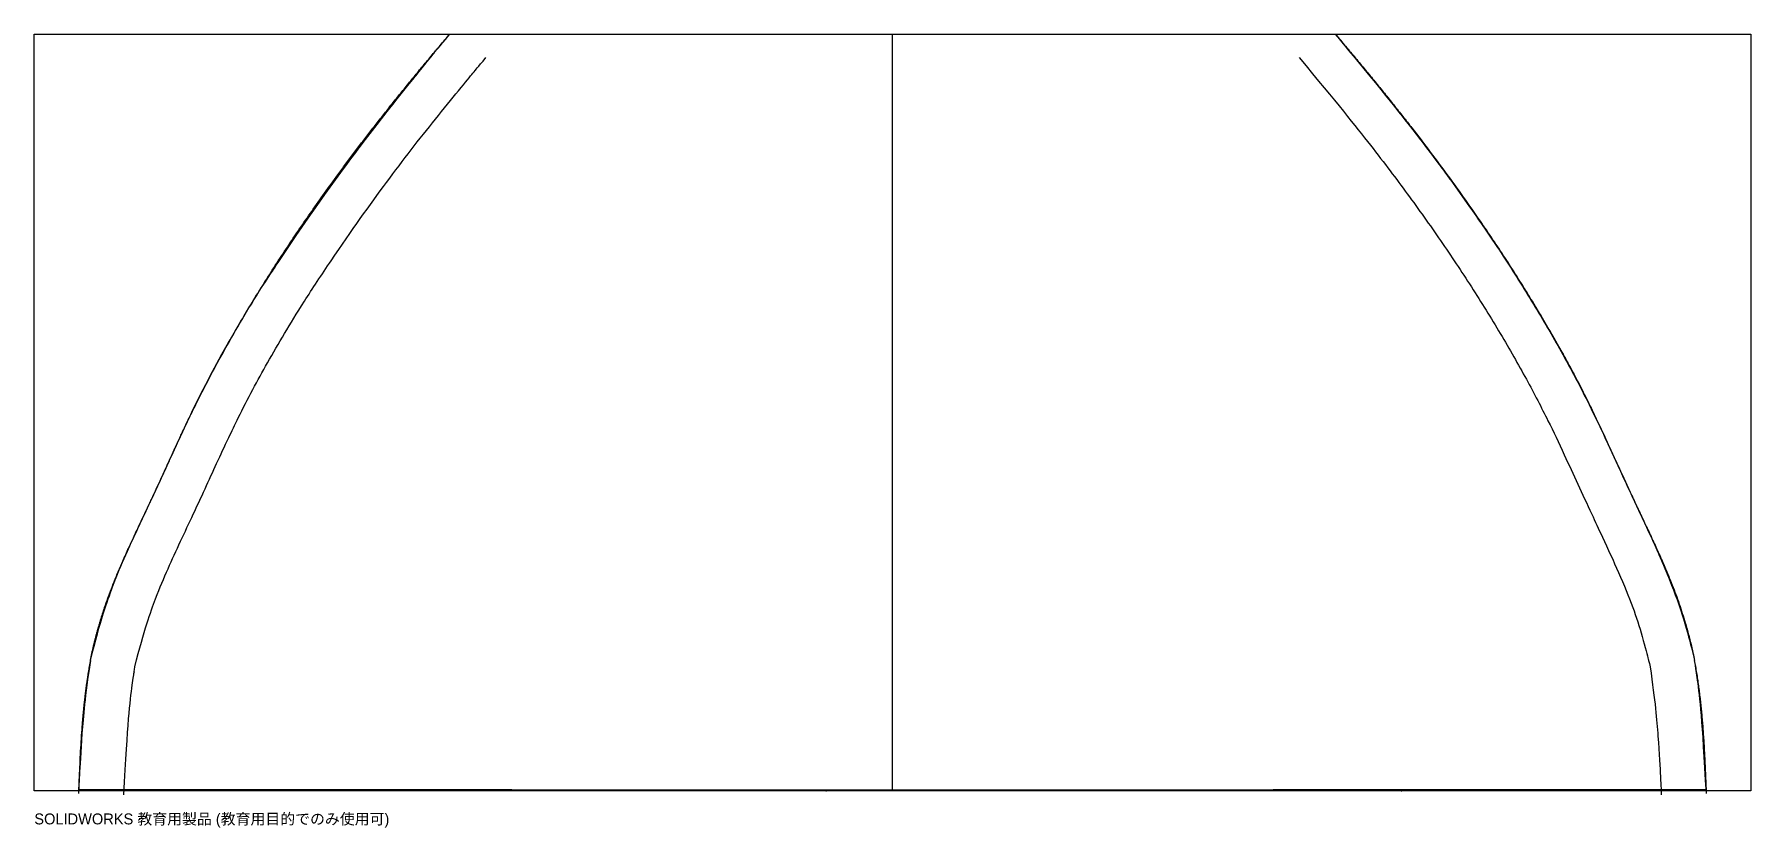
# Model space of a CAD drawing. Extents: x -380 to 380, y -351 to 0.
import ezdxf

# ---------------------------------------------------------------- set-up
doc = ezdxf.new("R2010")
doc.units = 0
doc.header["$PDSIZE"] = -1
doc.layers.get('0').update_dxf_attribs({"linetype": 'CONTINUOUS'})
doc.styles.add('SLDTEXTSTYLE0', font='Arail.ttf', dxfattribs={"bigfont": 'bigfont'})

msp = doc.modelspace()

# ---------------------------------------------------------------- linework, layer by layer
at = {"color": 7, "linetype": 'CONTINUOUS'}
for p, q in [((-380, -335), (-380, 0)), ((-380, 0), (380, 0)), ((-380, -335), (-380, 0)), ((-380, 0), (380, 0)), ((-196.09, 0), (196.09, 0)), ((380, 0), (380, -335)), ((380, 0), (380, -335)), ((380, -335), (-380, -335)), ((380, -335), (-380, -335))]:
    msp.add_line(p, q, dxfattribs=at)
for points, knots in [([(-355.2, -277.19), (-350.62, -259.21), (-345.4, -244.23), (-339.79, -230.95), (-333.8, -217.95), (-328.3, -206.31), (-323.27, -195.44), (-317.38, -182.57), (-313.38, -173.93), (-307.56, -161.84), (-301.56, -150.18), (-294.58, -137.49), (-286.82, -124.15), (-278.93, -111.24), (-253.71, -73.46), (-226.33, -36.81), (-196.09, 0), (-206.29, -12.18), (-196.09, 0)], [0, 0, 0, 0, 0.057606, 0.106872, 0.151633, 0.196076, 0.236035, 0.273217, 0.317179, 0.346747, 0.388403, 0.429132, 0.474102, 0.522002, 0.568988, 0.710037, 0.852079, 1, 1, 1, 1]), ([(-355.2, -277.19), (-351.16, -261.04), (-346.35, -246.68), (-341.73, -235.35), (-336.44, -223.59), (-330.92, -211.84), (-328.37, -206.45), (-326.15, -201.68), (-323.34, -195.6), (-320.1, -188.51), (-317.41, -182.63), (-315.19, -177.81), (-313.38, -173.93), (-307.56, -161.84), (-301.56, -150.18), (-294.58, -137.49), (-286.82, -124.15), (-278.93, -111.24), (-253.71, -73.46), (-226.33, -36.81), (-196.09, 0), (-206.3, -12.19), (-196.09, 0)], [0, 0, 0, 0, 0.053022, 0.101028, 0.139576, 0.180096, 0.220818, 0.239499, 0.256007, 0.277034, 0.3015, 0.321802, 0.338472, 0.351894, 0.393928, 0.434911, 0.480025, 0.527947, 0.574838, 0.714907, 0.855002, 1, 1, 1, 1]), ([(-355.2, -277.19), (-355.1, -276.7), (-354.89, -275.73), (-354.57, -274.27), (-354.24, -272.82), (-353.9, -271.37), (-353.56, -269.93), (-353.2, -268.49), (-352.83, -267.06), (-352.45, -265.63), (-352.07, -264.21), (-351.67, -262.79), (-351.26, -261.38), (-350.85, -259.97), (-350.42, -258.57), (-349.99, -257.18), (-349.54, -255.79), (-349.09, -254.4), (-348.63, -253.02), (-348.15, -251.65), (-347.67, -250.28), (-346.79, -247.82), (-345.39, -244.16), (-343.37, -239.17), (-341.07, -233.79), (-338.72, -228.54), (-336.3, -223.27), (-334.21, -218.8), (-332.29, -214.74), (-330.69, -211.36), (-329.3, -208.42), (-328.05, -205.78), (-326.91, -203.33), (-325.61, -200.52), (-324.14, -197.33), (-322.51, -193.78), (-320.62, -189.65), (-318.62, -185.27), (-316.66, -181), (-314.99, -177.39), (-312.74, -172.55), (-309.89, -166.54), (-304.86, -156.34), (-297.88, -143.19), (-290.19, -129.77), (-283.59, -118.75), (-278.53, -110.56), (-273.32, -102.37), (-268.03, -94.28), (-262.65, -86.28), (-257.16, -78.32), (-251.48, -70.29), (-246.46, -63.36), (-242.16, -57.53), (-238.64, -52.81), (-235.05, -48.08), (-231.42, -43.34), (-227.72, -38.58), (-223.97, -33.81), (-220.16, -29.02), (-216.29, -24.22), (-212.36, -19.4), (-208.38, -14.57), (-204.34, -9.72), (-200.24, -4.86), (-197.48, -1.62), (-196.09, 0)], [0, 0, 0, 0, 0.004774, 0.009536, 0.014287, 0.019027, 0.023756, 0.028475, 0.033183, 0.037881, 0.042568, 0.047246, 0.051914, 0.056572, 0.061221, 0.065861, 0.070492, 0.075114, 0.079727, 0.084333, 0.08893, 0.093519, 0.109055, 0.12603, 0.144449, 0.164316, 0.180255, 0.199027, 0.210753, 0.222479, 0.234205, 0.241417, 0.249891, 0.259627, 0.270624, 0.282882, 0.296402, 0.313444, 0.328205, 0.340683, 0.35088, 0.378409, 0.403235, 0.45766, 0.517801, 0.547411, 0.577217, 0.607221, 0.63743, 0.66669, 0.696426, 0.726644, 0.757345, 0.775242, 0.793266, 0.811415, 0.829692, 0.848097, 0.866629, 0.885291, 0.904082, 0.923003, 0.942055, 0.961238, 0.980553, 1, 1, 1, 1]), ([(-196.09, 0), (-195.48, 0), (-194.25, 0), (-192.38, 0), (-190.5, 0), (-188.61, 0), (-186.69, 0), (-184.76, 0), (-182.81, 0), (-180.85, 0), (-178.87, 0), (-176.87, 0), (-174.85, 0), (-172.82, 0), (-170.77, 0), (-168.7, 0), (-166.62, 0), (-164.52, 0), (-162.4, 0), (-160.26, 0), (-158.11, 0), (-155.94, 0), (-153.75, 0), (-151.55, 0), (-149.33, 0), (-145.77, 0), (-140.82, 0), (-134.42, 0), (-127.87, 0), (-119.23, 0), (-108.27, 0), (-97.26, 0), (-88.33, 0), (-81.84, 0), (-75.27, 0), (-68.74, 0), (-62.16, 0), (-56.77, 0), (-52.47, 0), (-49.32, 0), (-46.15, 0), (-43.21, 0), (-40.76, 0), (-38.7, 0), (-36.51, 0), (-33.8, 0), (-31.25, 0), (-29.19, 0), (-27.86, 0), (-26.7, 0), (-25.71, 0), (-24.07, 0), (-22.41, 0), (-20.53, 0), (-19.08, 0), (-17.59, 0), (-16.21, 0), (-14.91, 0), (-13.58, 0), (-12.23, 0), (-11.1, 0), (-10.16, 0), (-9.57, 0), (-9.06, 0), (-8.63, 0), (-8.05, 0), (-7.33, 0), (-6.52, 0), (-5.61, 0), (-4.85, 0), (-4.15, 0), (-3.59, 0), (-3.08, 0), (-2.6, 0), (-2.19, 0), (-1.81, 0), (-1.51, 0), (-1.29, 0), (-1.07, 0), (-0.89, 0), (-0.73, 0), (-0.61, 0), (-0.49, 0), (-0.37, 0), (-0.24, 0), (-0.12, 0), (-0.04, 0), (0, 0)], [0, 0, 0, 0, 0.011151, 0.022343, 0.033575, 0.044847, 0.056159, 0.067512, 0.078905, 0.090338, 0.101812, 0.113327, 0.124881, 0.136477, 0.148113, 0.159789, 0.171506, 0.183263, 0.195062, 0.2069, 0.21878, 0.2307, 0.242661, 0.254663, 0.266705, 0.278789, 0.312319, 0.346241, 0.380556, 0.415264, 0.480777, 0.548615, 0.581175, 0.61372, 0.644345, 0.677533, 0.708902, 0.739731, 0.754933, 0.770027, 0.784579, 0.799997, 0.812121, 0.819733, 0.829446, 0.843209, 0.857671, 0.86451, 0.871348, 0.87581, 0.880353, 0.884978, 0.898727, 0.90409, 0.912526, 0.920167, 0.925932, 0.932433, 0.938358, 0.943634, 0.949592, 0.952256, 0.95492, 0.956692, 0.958469, 0.960252, 0.964063, 0.967821, 0.971528, 0.977586, 0.980369, 0.983749, 0.987606, 0.989607, 0.992403, 0.994583, 0.995658, 0.9966, 0.997413, 0.998098, 0.998464, 0.998792, 0.999086, 0.999347, 0.999582, 0.999797, 1, 1, 1, 1]), ([(0, -334.56), (0, -322), (0, -309.35), (0, -289.88), (0, -283.3), (0, -273.28), (0, -269.91), (0, -263.11), (0, -256.25), (0, -249.24), (0, -242.16), (0, -238.58), (0, -231.36), (0, -227.72), (0, -220.42), (0, -216.76), (0, -211.27), (0, -209.44), (0, -205.78), (0, -203.95), (0, -200.3), (0, -198.48), (0, -194.83), (0, -193.01), (0, -187.52), (0, -183.85), (0, -176.51), (0, -172.84), (0, -165.49), (0, -161.82), (0, -154.49), (0, -150.84), (0, -145.36), (0, -143.53), (0, -139.87), (0, -138.04), (0, -132.54), (0, -128.88), (0, -117.92), (0, -110.64), (0, -101.63), (0, -99.83), (0, -96.24), (0, -94.45), (0, -89.07), (0, -81.91), (0, -74.8), (0, -67.72), (0, -64.2), (0, -53.7), (0, -46.8), (0, -33.16), (0, -26.42), (0, -13.09), (0, -6.51), (0, 0)], [0, 0, 0, 0, 0.125, 0.125, 0.1875, 0.1875, 0.21875, 0.21875, 0.25, 0.28125, 0.28125, 0.3125, 0.3125, 0.34375, 0.34375, 0.375, 0.375, 0.390625, 0.390625, 0.40625, 0.40625, 0.421875, 0.421875, 0.4375, 0.4375, 0.46875, 0.46875, 0.5, 0.5, 0.53125, 0.53125, 0.5625, 0.5625, 0.578125, 0.578125, 0.59375, 0.59375, 0.625, 0.625, 0.6875, 0.6875, 0.703125, 0.703125, 0.71875, 0.71875, 0.75, 0.78125, 0.78125, 0.8125, 0.8125, 0.875, 0.875, 0.9375, 0.9375, 1, 1, 1, 1]), ([(0, 0), (0.02, 0), (0.07, 0), (0.14, 0), (0.21, 0), (0.28, 0), (0.35, 0), (0.42, 0), (0.49, 0), (0.56, 0), (0.64, 0), (0.71, 0), (0.78, 0), (0.9, 0), (1.07, 0), (1.29, 0), (1.51, 0), (1.81, 0), (2.19, 0), (2.6, 0), (3.08, 0), (3.6, 0), (4.19, 0), (4.75, 0), (5.27, 0), (5.96, 0), (6.91, 0), (7.95, 0), (8.83, 0), (9.48, 0), (10.16, 0), (10.84, 0), (11.53, 0), (12.22, 0), (12.88, 0), (13.77, 0), (14.91, 0), (16.21, 0), (17.59, 0), (19.08, 0), (20.53, 0), (21.94, 0), (23.27, 0), (25.2, 0), (27.18, 0), (29.18, 0), (30.58, 0), (31.88, 0), (33.08, 0), (34.3, 0), (35.54, 0), (37.2, 0), (39.69, 0), (42.82, 0), (46.15, 0), (48.97, 0), (51.41, 0), (53.54, 0), (55.69, 0), (57.92, 0), (60.3, 0), (62.89, 0), (65.68, 0), (69.89, 0), (75.27, 0), (81.84, 0), (88.33, 0), (95.7, 0), (103.76, 0), (112.63, 0), (121.44, 0), (130.22, 0), (138.77, 0), (145.73, 0), (151.21, 0), (155.27, 0), (159.27, 0), (163.21, 0), (167.1, 0), (170.93, 0), (174.7, 0), (178.41, 0), (182.06, 0), (185.65, 0), (189.19, 0), (192.67, 0), (194.95, 0), (196.09, 0)], [0, 0, 0, 0, 0.000118, 0.000238, 0.000363, 0.000494, 0.000633, 0.00078, 0.000938, 0.001107, 0.001287, 0.001479, 0.001684, 0.001903, 0.002587, 0.003399, 0.004343, 0.005418, 0.007597, 0.010394, 0.012395, 0.016252, 0.019787, 0.023002, 0.025897, 0.028473, 0.034051, 0.039749, 0.042226, 0.04508, 0.047745, 0.050409, 0.053271, 0.056097, 0.058888, 0.061643, 0.067567, 0.074069, 0.079833, 0.087475, 0.09591, 0.101274, 0.108203, 0.115023, 0.128653, 0.135491, 0.142329, 0.147697, 0.153204, 0.158849, 0.164633, 0.170555, 0.182232, 0.200003, 0.215421, 0.229974, 0.240072, 0.250171, 0.260269, 0.270644, 0.282051, 0.294491, 0.307963, 0.322468, 0.355654, 0.386281, 0.418825, 0.451385, 0.496122, 0.539886, 0.586115, 0.631745, 0.676777, 0.721212, 0.743487, 0.765624, 0.787622, 0.809481, 0.831201, 0.852784, 0.874228, 0.895534, 0.916702, 0.937733, 0.958626, 0.979381, 1, 1, 1, 1]), ([(-355.2, -277.19), (-350.62, -259.21), (-345.4, -244.23), (-339.79, -230.95), (-333.8, -217.95), (-328.3, -206.31), (-323.27, -195.44), (-317.38, -182.57), (-313.38, -173.93), (-307.56, -161.84), (-301.56, -150.18), (-294.58, -137.49), (-286.82, -124.15), (-278.93, -111.24), (-253.71, -73.46), (-226.33, -36.81), (-196.09, 0), (-206.29, -12.18), (-196.09, 0)], [0, 0, 0, 0, 0.057606, 0.106872, 0.151633, 0.196076, 0.236035, 0.273217, 0.317179, 0.346747, 0.388403, 0.429132, 0.474102, 0.522002, 0.568988, 0.710037, 0.852079, 1, 1, 1, 1]), ([(196.09, 0), (213.29, -20.53), (229.31, -40.62), (245.12, -61.55), (259.92, -82.32), (273.98, -103.43), (287.08, -124.6), (299.06, -145.55), (308.52, -163.77), (316.48, -180.59), (323.8, -196.6), (329.3, -208.42), (337.84, -226.62), (345.19, -243.68), (351.01, -260.51), (355.2, -277.19), (353.9, -271.6), (355.2, -277.19)], [0, 0, 0, 0, 0.083162, 0.162935, 0.244384, 0.323574, 0.402327, 0.479616, 0.554564, 0.6183, 0.676083, 0.730746, 0.771213, 0.833647, 0.891315, 0.946593, 1, 1, 1, 1]), ([(196.09, 0), (213.29, -20.53), (229.31, -40.62), (245.12, -61.55), (259.92, -82.32), (273.98, -103.43), (287.08, -124.6), (299.06, -145.55), (308.52, -163.77), (316.48, -180.59), (323.8, -196.6), (329.3, -208.42), (337.84, -226.62), (345.19, -243.68), (351.01, -260.51), (355.2, -277.19), (353.9, -271.6), (355.2, -277.19)], [0, 0, 0, 0, 0.083162, 0.162935, 0.244384, 0.323574, 0.402327, 0.479616, 0.554564, 0.6183, 0.676083, 0.730746, 0.771213, 0.833647, 0.891315, 0.946593, 1, 1, 1, 1]), ([(196.09, 0), (215.27, -22.97), (233.17, -45.62), (250.57, -69.05), (266.79, -92.45), (276.46, -107.31), (285.65, -122.2), (294.42, -137.21), (302.06, -151.12), (308.52, -163.77), (315.36, -178.19), (322.62, -194.03), (327.08, -203.69), (333.59, -217.51), (340.95, -233.55), (346.79, -247.88), (351.6, -262.55), (355.2, -277.19), (354.08, -272.29), (355.2, -277.19)], [0, 0, 0, 0, 0.090974, 0.179076, 0.268479, 0.356058, 0.41081, 0.465017, 0.518998, 0.56843, 0.612828, 0.662854, 0.717565, 0.750941, 0.798853, 0.854236, 0.903008, 0.95197, 1, 1, 1, 1]), ([(196.09, 0), (196.85, -0.88), (198.35, -2.64), (200.59, -5.28), (202.81, -7.9), (205.01, -10.53), (207.19, -13.14), (209.36, -15.75), (211.5, -18.35), (213.63, -20.94), (215.73, -23.53), (217.82, -26.11), (219.89, -28.68), (221.93, -31.24), (223.96, -33.8), (225.97, -36.35), (227.97, -38.89), (232.05, -44.14), (238.13, -52.09), (246.05, -62.76), (253.7, -73.38), (262.37, -85.81), (271.91, -100.07), (280.47, -113.61), (287.03, -124.47), (291.8, -132.59), (296.32, -140.56), (300.66, -148.46), (304.83, -156.36), (308.8, -164.28), (312.77, -172.59), (315.97, -179.47), (318.75, -185.55), (320.75, -189.93), (322.54, -193.85), (324.39, -197.9), (326.59, -202.67), (328.94, -207.66), (330.88, -211.77), (332.32, -214.82), (333.76, -217.86), (335.19, -220.89), (336.6, -223.91), (338.46, -227.97), (340.68, -232.89), (343.11, -238.53), (345.71, -244.9), (348.4, -252.18), (350.49, -258.7), (351.82, -263.32), (352.57, -266.05), (353.28, -268.8), (353.96, -271.58), (354.6, -274.37), (355, -276.25), (355.2, -277.19)], [0, 0, 0, 0, 0.0105558, 0.0210611, 0.0315162, 0.041921, 0.0522756, 0.0625802, 0.0728348, 0.0830396, 0.0931945, 0.1032997, 0.1133552, 0.1233612, 0.1333178, 0.143225, 0.153083, 0.1628918, 0.2041716, 0.2448902, 0.2850551, 0.3246741, 0.3847048, 0.4436763, 0.4732637, 0.5027252, 0.5314383, 0.5587334, 0.5869471, 0.6150666, 0.641868, 0.6734871, 0.6865063, 0.7048003, 0.7189328, 0.727056, 0.7467621, 0.768346, 0.778934, 0.7895221, 0.8001102, 0.8105831, 0.8210302, 0.8314517, 0.8526094, 0.8719186, 0.8893842, 0.9176387, 0.9455124, 0.9544784, 0.9634887, 0.9725447, 0.9816477, 0.990799, 1, 1, 1, 1]), ([(-335.47, -280.02), (-331.21, -263.4), (-326.41, -249.66), (-321.06, -237.01), (-315.21, -224.33), (-309.73, -212.74), (-304.62, -201.69), (-298.75, -188.87), (-294.8, -180.35), (-289.15, -168.6), (-283.36, -157.36), (-276.58, -145.04), (-269.01, -132.03), (-261.31, -119.43), (-243.06, -91.66), (-223.39, -64.29), (-202.65, -37.57), (-180.03, -10.32), (-187.64, -19.36), (-180.03, -10.32)], [0, 0, 0, 0, 0.0561256, 0.1034298, 0.1478375, 0.1928523, 0.2341371, 0.2733749, 0.3188591, 0.3491067, 0.3910681, 0.4316476, 0.4766225, 0.5246432, 0.5716628, 0.6769557, 0.783252, 0.8893785, 1, 1, 1, 1]), ([(180.03, -10.32), (196.95, -30.52), (212.69, -50.25), (228.2, -70.77), (242.69, -91.12), (256.44, -111.75), (269.23, -132.39), (280.9, -152.82), (290.04, -170.41), (296.71, -184.45), (303.95, -200.24), (308.47, -210.03), (314.97, -223.83), (322.14, -239.45), (327.66, -252.93), (332.12, -266.47), (335.46, -279.99), (334.42, -275.47), (335.46, -279.99)], [0, 0, 0, 0, 0.082274, 0.161312, 0.242181, 0.320997, 0.399509, 0.476753, 0.55188, 0.615465, 0.665522, 0.721548, 0.7563, 0.805451, 0.860862, 0.907999, 0.954404, 1, 1, 1, 1]), ([(-355.2, -277.19), (-357.6, -293.03), (-359.11, -309.06), (-360.4, -334.56), (-360.05, -326.05), (-360.4, -334.56)], [0, 0, 0, 0, 0.2779, 0.557198, 1, 1, 1, 1]), ([(-355.2, -277.19), (-357.6, -293.03), (-359.11, -309.06), (-360.4, -334.56), (-360.05, -326.05), (-360.4, -334.56)], [0, 0, 0, 0, 0.2779, 0.557198, 1, 1, 1, 1]), ([(-355.2, -277.19), (-357.6, -293.6), (-359.11, -310.1), (-360.4, -336.11), (-360.05, -327.44), (-360.4, -336.11)], [0, 0, 0, 0, 0.279791, 0.559757, 1, 1, 1, 1]), ([(-355.2, -277.19), (-355.29, -277.69), (-355.47, -278.69), (-355.74, -280.2), (-355.99, -281.71), (-356.24, -283.22), (-356.47, -284.74), (-356.7, -286.26), (-356.92, -287.79), (-357.13, -289.32), (-357.33, -290.85), (-357.52, -292.39), (-357.71, -293.93), (-357.88, -295.47), (-358.05, -297.02), (-358.21, -298.58), (-358.37, -300.13), (-358.51, -301.69), (-358.65, -303.26), (-358.79, -304.83), (-359.01, -307.68), (-359.31, -311.84), (-359.64, -317.36), (-359.92, -322.99), (-360.17, -328.73), (-360.32, -332.6), (-360.4, -334.56)], [0, 0, 0, 0, 0.026739, 0.053504, 0.080295, 0.107116, 0.133966, 0.160848, 0.187763, 0.214712, 0.241697, 0.268718, 0.295777, 0.322876, 0.350015, 0.377197, 0.404421, 0.43169, 0.459005, 0.486368, 0.513778, 0.607807, 0.7034, 0.8006, 0.89945, 1, 1, 1, 1]), ([(-340.41, -336.7), (-338.62, -304.47), (-337.31, -292.18), (-335.47, -280.02), (-336.12, -284.07), (-335.47, -280.02)], [0, 0, 0, 0, 0.567394, 0.7844, 1, 1, 1, 1]), ([(335.46, -279.99), (337.72, -295.53), (339.15, -311.27), (340.41, -336.7), (340.07, -328.22), (340.41, -336.7)], [0, 0, 0, 0, 0.275214, 0.552708, 1, 1, 1, 1]), ([(360.4, -334.56), (358.56, -302.17), (357.17, -289.62), (355.2, -277.19), (355.9, -281.33), (355.2, -277.19)], [0, 0, 0, 0, 0.562678, 0.781734, 1, 1, 1, 1]), ([(360.4, -334.56), (358.56, -302.17), (357.17, -289.62), (355.2, -277.19), (355.9, -281.33), (355.2, -277.19)], [0, 0, 0, 0, 0.562678, 0.781734, 1, 1, 1, 1]), ([(360.4, -336.11), (358.56, -303.02), (357.17, -290.07), (355.2, -277.19), (355.9, -281.48), (355.2, -277.19)], [0, 0, 0, 0, 0.560223, 0.780165, 1, 1, 1, 1]), ([(360.4, -334.56), (360.36, -333.43), (360.27, -331.19), (360.13, -327.85), (359.99, -324.54), (359.83, -321.27), (359.67, -318.03), (359.49, -314.83), (359.29, -311.66), (359.08, -308.53), (358.84, -305.49), (358.59, -302.54), (358.33, -299.68), (358.04, -296.84), (357.72, -294), (357.37, -291.17), (357, -288.36), (356.6, -285.55), (356.17, -282.75), (355.7, -279.97), (355.37, -278.11), (355.2, -277.19)], [0, 0, 0, 0, 0.057966, 0.115404, 0.172322, 0.228732, 0.284641, 0.340059, 0.394994, 0.449454, 0.503447, 0.553488, 0.60342, 0.653252, 0.702993, 0.75265, 0.802233, 0.851751, 0.901212, 0.950625, 1, 1, 1, 1]), ([(-168.53, -334.56), (-179.8, -334.56), (-191.07, -334.56), (-213.15, -334.56), (-223.97, -334.56), (-244.73, -334.56), (-254.67, -334.56), (-273.4, -334.56), (-282.19, -334.56), (-298.53, -334.56), (-306.07, -334.56), (-319.93, -334.56), (-326.25, -334.56), (-343.54, -334.56), (-352.84, -334.56), (-360.4, -334.56)], [0, 0, 0, 0, 0.125, 0.125, 0.25, 0.25, 0.375, 0.375, 0.5, 0.5, 0.625, 0.625, 0.75, 0.75, 1, 1, 1, 1]), ([(-168.53, -334.56), (-160.07, -334.56), (-151.61, -334.56), (-139.05, -334.56), (-134.88, -334.56), (-126.61, -334.56), (-122.5, -334.56), (-114.34, -334.56), (-110.3, -334.56), (-102.3, -334.56), (-98.34, -334.56), (-90.53, -334.56), (-86.67, -334.56), (-79.08, -334.56), (-75.34, -334.56), (-67.97, -334.56), (-64.34, -334.56), (-58.98, -334.56), (-57.2, -334.56), (-53.68, -334.56), (-50.2, -334.56), (-46.79, -334.56), (-43.43, -334.56), (-41.78, -334.56), (-38.52, -334.56), (-36.92, -334.56), (-33.75, -334.56), (-32.2, -334.56), (-29.11, -334.56), (-27.58, -334.56), (-24.55, -334.56), (-23.05, -334.56), (-20.07, -334.56), (-18.6, -334.56), (-15.72, -334.56), (-14.32, -334.56), (-12.3, -334.56), (-11.64, -334.56), (-10.36, -334.56), (-9.74, -334.56), (-8.53, -334.56), (-7.94, -334.56), (-6.81, -334.56), (-6.26, -334.56), (-5.21, -334.56), (-4.69, -334.56), (-3.7, -334.56), (-3.22, -334.56), (-2.27, -334.56), (-1.81, -334.56), (-0.9, -334.56), (-0.45, -334.56), (0, -334.56)], [0, 0, 0, 0, 0.125, 0.125, 0.1875, 0.1875, 0.25, 0.25, 0.3125, 0.3125, 0.375, 0.375, 0.4375, 0.4375, 0.5, 0.5, 0.5625, 0.5625, 0.59375, 0.59375, 0.625, 0.65625, 0.65625, 0.6875, 0.6875, 0.71875, 0.71875, 0.75, 0.75, 0.78125, 0.78125, 0.8125, 0.8125, 0.84375, 0.84375, 0.875, 0.875, 0.890625, 0.890625, 0.90625, 0.90625, 0.921875, 0.921875, 0.9375, 0.9375, 0.953125, 0.953125, 0.96875, 0.96875, 0.984375, 0.984375, 1, 1, 1, 1]), ([(0, -334.56), (0.45, -334.56), (0.9, -334.56), (1.81, -334.56), (2.27, -334.56), (3.69, -334.56), (4.68, -334.56), (6.26, -334.56), (6.81, -334.56), (7.94, -334.56), (8.53, -334.56), (9.74, -334.56), (10.36, -334.56), (11.64, -334.56), (12.3, -334.56), (14.32, -334.56), (15.72, -334.56), (17.88, -334.56), (18.61, -334.56), (20.07, -334.56), (21.55, -334.56), (23.05, -334.56), (24.55, -334.56), (25.31, -334.56), (27.58, -334.56), (29.11, -334.56), (32.2, -334.56), (33.75, -334.56), (36.92, -334.56), (38.52, -334.56), (41.78, -334.56), (43.43, -334.56), (46.79, -334.56), (48.49, -334.56), (53.66, -334.56), (57.19, -334.56), (64.34, -334.56), (67.97, -334.56), (75.34, -334.56), (79.08, -334.56), (86.67, -334.56), (90.53, -334.56), (98.34, -334.56), (102.3, -334.56), (110.3, -334.56), (114.34, -334.56), (122.49, -334.56), (126.6, -334.56), (134.88, -334.56), (139.05, -334.56), (151.61, -334.56), (160.07, -334.56), (168.53, -334.56)], [0, 0, 0, 0, 0.015625, 0.015625, 0.03125, 0.03125, 0.0625, 0.0625, 0.078125, 0.078125, 0.09375, 0.09375, 0.109375, 0.109375, 0.125, 0.125, 0.15625, 0.15625, 0.171875, 0.171875, 0.1875, 0.203125, 0.203125, 0.21875, 0.21875, 0.25, 0.25, 0.28125, 0.28125, 0.3125, 0.3125, 0.34375, 0.34375, 0.375, 0.375, 0.4375, 0.4375, 0.5, 0.5, 0.5625, 0.5625, 0.625, 0.625, 0.6875, 0.6875, 0.75, 0.75, 0.8125, 0.8125, 0.875, 0.875, 1, 1, 1, 1]), ([(360.4, -334.56), (352.84, -334.56), (343.54, -334.56), (326.25, -334.56), (319.93, -334.56), (306.07, -334.56), (298.53, -334.56), (282.19, -334.56), (273.4, -334.56), (254.67, -334.56), (244.72, -334.56), (223.97, -334.56), (213.15, -334.56), (191.07, -334.56), (179.8, -334.56), (168.53, -334.56)], [0, 0, 0, 0, 0.25, 0.25, 0.375, 0.375, 0.5, 0.5, 0.625, 0.625, 0.75, 0.75, 0.875, 0.875, 1, 1, 1, 1])]:
    msp.add_open_spline(points, degree=3, knots=knots, dxfattribs=at)
for p in [(-29.41, -335), (225.32, -335)]:
    msp.add_point(p, dxfattribs=at)

# ---------------------------------------------------------------- texts
at = {"color": 7, "linetype": 'CONTINUOUS', "insert": (-380, -344.97), "char_height": 4.8336, "attachment_point": 1, "style": 'SLDTEXTSTYLE0'}
msp.add_mtext('SOLIDWORKS 教育用製品 (教育用目的でのみ使用可)', dxfattribs=at)

doc.saveas('drawing.dxf')
